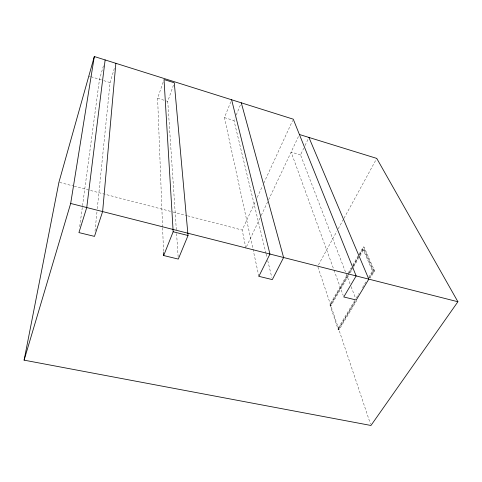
<?xml version="1.0" encoding="UTF-8"?>
<svg xmlns="http://www.w3.org/2000/svg" width="482" height="482" viewBox="0 0 482 482"><rect width="100%" height="100%" fill="white"/><g stroke="black" fill="none" stroke-linecap="round" stroke-linejoin="round"><path stroke-width="0.36" stroke-dasharray="2.41 1.81" d="M95.014 231.149L96.984 211.737M97.286 208.754L110.083 82.573L114.577 67.594M79.717 226.642L99.497 79.325L103.678 64.962M162.585 227.082L157.614 98.256L163.314 81.627M176.334 229.793L167.748 101.353L173.556 84.838M258.882 276.337L224.431 117.608L230.794 101.829M265.98 253.333L233.981 120.536L235.108 117.813M236.228 115.084L240.446 104.859M245.85 248.067L242.187 230.065L255.346 201.494M257.225 197.415L262.551 185.847M263.805 183.124L292.634 120.536M246.489 246.706L259.961 218.141M261.244 215.424L268.299 200.464M268.619 199.783L298.768 135.852M350.046 283.88L300.527 154.903L303.756 148.185M305.052 145.498L308.281 138.786M318.421 264.98L336.785 231.432M338.225 228.799L343.624 218.93M343.985 218.274L376.749 158.403M356.77 300.479L338.997 329.935L338.225 329.754L329.845 304.624L347.896 273.487M348.269 272.842L351.276 267.649M352.782 265.058L358.795 254.677M359.174 254.032L363.308 246.892L364.079 247.097L374.586 270.962L370.297 278.066M348.649 273.68L330.586 304.805L329.845 304.624M349.028 273.035L352.788 266.552M353.167 265.901L359.186 255.526M359.566 254.882L364.079 247.097M351.673 268.667L330.194 305.666L330.935 305.841L348.661 275.349M353.179 266.07L359.211 255.683M359.584 255.038L362.976 249.194L363.747 249.399L373.303 271.221L369.447 277.62M350.173 272.758L353.186 267.564M353.565 266.914L358.469 258.485M359.976 255.888L363.747 249.399M354.788 300.461L337.846 328.622L338.617 328.802L355.571 300.654M356.325 297.9L359.024 293.418M362.488 287.658L366.338 281.259M368.646 277.415L372.502 271.017L362.976 249.194M338.225 329.754L355.596 300.925M369.495 277.861L373.779 270.751L363.308 246.892M372.972 272.095L373.773 272.306M373.309 269.673L374.11 269.884M373.779 270.751L374.586 270.962M372.502 271.017L373.303 271.221M59.66 182.425L73.481 186.034M74.204 186.221L172.375 211.845M173.104 212.038L186.92 215.641M187.649 215.834L242.187 230.065M300.527 154.903L291.116 152.077L333.749 269.408M157.614 98.256L165.718 100.732M166.398 100.943L167.748 101.353M88.827 76.054L90.248 76.493M90.959 76.71L103.028 80.41M103.732 80.627L110.083 82.573M224.431 117.608L233.981 120.536M351.125 286.682L355.698 298.599M334.002 270.113L343.25 295.556M317.939 267.01L370.483 424.046M266.154 254.062L266.859 256.984M267.739 260.629L271.782 277.415M176.587 233.547L178.195 257.581M162.615 227.835L163.543 251.803"/><path stroke-width="0.72" d="M115.861 63.311L102.624 211.574L94.484 236.379L78.915 232.595L86.748 207.543L105.136 59.937M299.406 134.496L376.749 158.403L457.9 301.75L370.959 425.473L24.1 360.15L70.673 203.464L94.321 56.527L293.261 119.181L356.156 275.921L343.762 296.972L356.234 300.003L368.814 279.138L308.926 137.442M24.1 360.15L58.937 182.238L94.321 56.527M163.687 255.544L173.165 231.752L164.025 79.548L174.279 82.771L188.034 235.511L178.298 259.081L163.687 255.544L163.573 252.55M70.673 203.464L457.9 301.75M173.165 231.752L188.034 235.511M241.289 102.811L283.597 257.509L272.312 279.602L258.882 276.337L269.95 254.044L231.625 99.768"/></g></svg>
